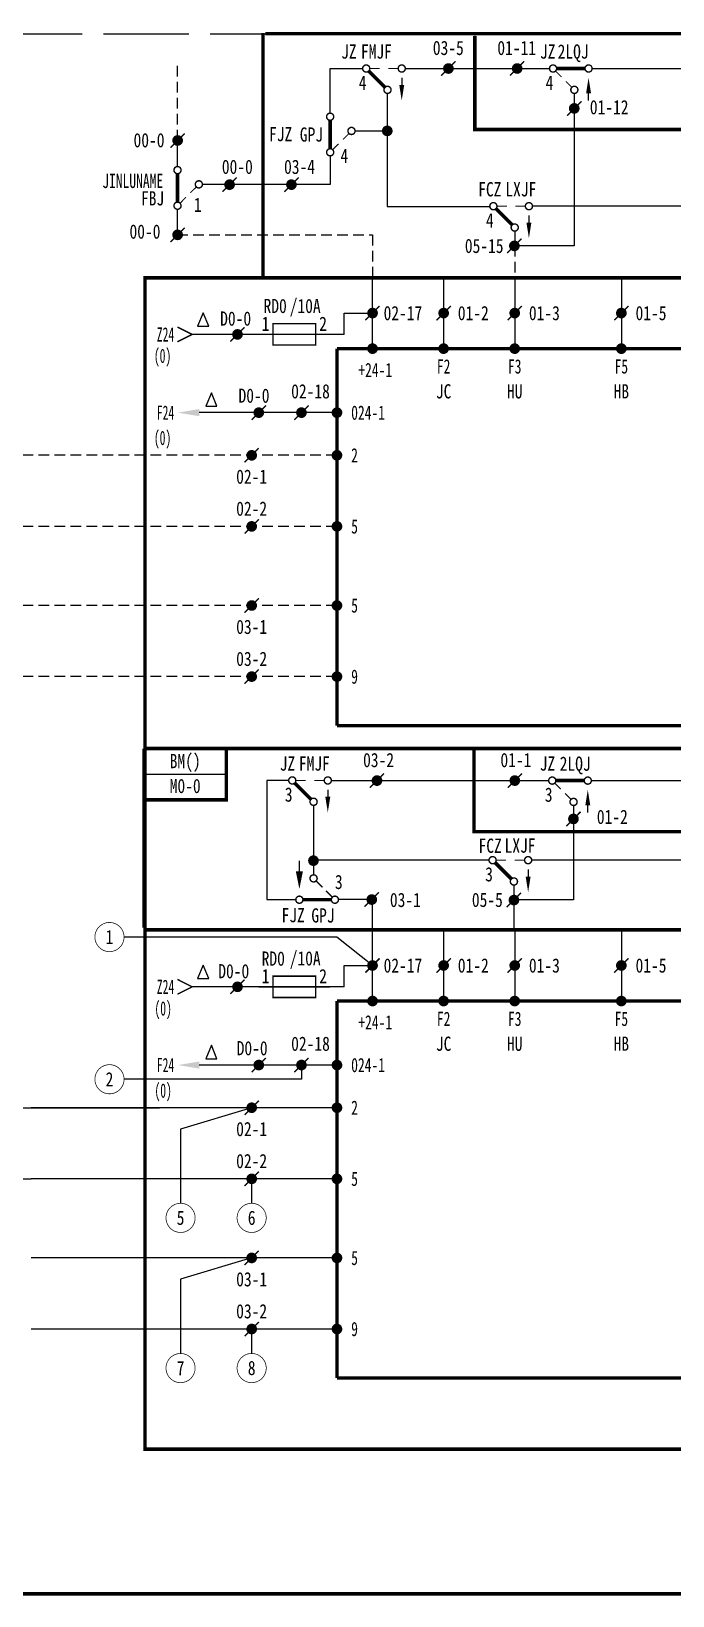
# Model space of a CAD drawing. Header units: millimetres. Extents: x 0 to 451, y -220 to 0.
# Drawn here: x 184.8 to 275, y -219.7 to 0.3 of the extents above; entities that cross this region are included whole.
import ezdxf
from ezdxf.enums import TextEntityAlignment as Align

# ---------------------------------------------------------------- set-up
doc = ezdxf.new("R2010")
doc.units = ezdxf.units.MM
doc.linetypes.add('ACAD_ISO02W100', pattern=[15, 12, -3])
doc.linetypes.add('DASHEDX2', pattern=[1.5, 1, -0.5])
for name, color, linetype in [('define', 7, 'Continuous'), ('hide', 7, 'Continuous'), ('tie', 7, 'Continuous')]:
    doc.layers.add(name, color=color, linetype=linetype)

# ---------------------------------------------------------------- blocks, each defined once
blk = doc.blocks.new('JY')
at = {"const_width": 0.75}
blk.add_lwpolyline([(0.375, 0, -1), (-0.375, 0, -1)], format="xyb", close=True, dxfattribs=at)
at = {"width": 0.7}
blk.add_attdef('Z20', text='', height=2, dxfattribs=at).set_placement((1.5, 0), align=Align.MIDDLE_LEFT)
blk = doc.blocks.new('JX')
at = {"const_width": 0.75}
blk.add_lwpolyline([(-0.375, 0, 1), (0.375, 0, 1)], format="xyb", close=True, dxfattribs=at)
at = {"width": 0.7}
blk.add_attdef('Z20', text='', height=2, dxfattribs=at).set_placement((0, -3.5), align=Align.CENTER)
blk = doc.blocks.new('D1')
at = {"const_width": 0.2}
for points in [[(0, 0.5, -1), (0, -0.5, -1), (0, 0.5)], [(5, 0.5, -1), (5, -0.5, -1), (5, 0.5)], [(3, -2.5, -1), (3, -3.5, -1), (3, -2.5)]]:
    blk.add_lwpolyline(points, format="xyb", dxfattribs=at)
for points, const_width in [([(4.5, 0), (0.5, 0)], 0.5), ([(1.25, -1.25), (0.31, -0.31)], 0.2), ([(2.68, -2.68), (1.75, -1.75)], 0.2)]:
    blk.add_lwpolyline(points, dxfattribs=dict(const_width=const_width))

msp = doc.modelspace()

# ---------------------------------------------------------------- linework, layer by layer
at = {"color": 7}
for p, q in [((247.21, -0.31), (247.21, -13.49)), ((247.21, -13.49), (377.73, -13.49)), ((279.32, -24.26), (255.32, -24.26)), ((252.82, -27.77), (252.82, -30.03)), ((232.82, -44.29), (232.82, -34.29)), ((242.82, -34.29), (242.82, -44.29)), ((252.82, -34.29), (252.82, -44.29)), ((267.82, -34.29), (267.82, -44.29)), ((228.82, -39.29), (232.82, -39.29)), ((228.82, -42.29), (228.82, -39.29)), ((228.82, -42.29), (207.45, -42.29)), ((227.82, -53.29), (208.45, -53.29)), ((227.82, -59.29), (227.82, -59.29)), ((227.82, -69.29), (227.82, -69.29)), ((227.82, -80.41), (227.82, -80.41)), ((227.82, -90.41), (227.82, -90.41)), ((224.53, -108.52), (224.53, -118.31)), ((249.21, -116.22), (224.53, -116.22)), ((279.21, -116.22), (255.21, -116.22)), ((252.71, -119.73), (252.71, -120.58)), ((252.71, -120.23), (252.71, -126.03)), ((227.82, -127.03), (197.82, -127.03)), ((232.82, -131.03), (227.82, -127.03)), ((232.82, -136.03), (232.82, -126.03)), ((242.82, -126.03), (242.82, -136.03)), ((252.82, -126.03), (252.82, -136.03)), ((267.82, -126.03), (267.82, -136.03)), ((228.82, -131.03), (232.82, -131.03)), ((228.82, -134.03), (228.82, -131.03)), ((228.82, -134.03), (207.45, -134.03)), ((227.82, -145.03), (208.45, -145.03)), ((222.82, -145.03), (222.82, -147.03)), ((222.82, -147.03), (197.82, -147.03)), ((125.35, -151.03), (184.82, -151.03)), ((227.82, -151.03), (184.82, -151.03)), ((215.82, -151.03), (205.82, -154.03)), ((227.82, -151.03), (227.82, -151.03)), ((205.82, -154.03), (205.82, -164.52)), ((135.35, -161.03), (184.82, -161.03)), ((227.82, -161.03), (184.82, -161.03)), ((215.82, -161.03), (215.82, -164.52)), ((227.82, -161.03), (227.82, -161.03)), ((227.82, -172.15), (184.82, -172.15)), ((215.82, -172.15), (205.82, -175.15)), ((227.82, -172.15), (227.82, -172.15)), ((205.82, -175.15), (205.82, -185.64)), ((227.82, -182.15), (184.82, -182.15)), ((215.82, -182.15), (215.82, -185.64)), ((227.82, -182.15), (227.82, -182.15))]:
    msp.add_line(p, q, dxfattribs=at)
at = {"linetype": 'DASHEDX2', "ltscale": 1.5}
for p, q in [((205.41, -15.01), (205.41, -4.48)), ((252.82, -29.85), (252.82, -34.07))]:
    msp.add_line(p, q, dxfattribs=at)
for p, q in [((237.43, -4.9), (257.71, -4.9)), ((263.71, -4.9), (309.33, -4.9)), ((205.34, -24.65), (205.34, -28.28)), ((200.71, -104.14), (212.24, -104.14)), ((226.95, -105.03), (257.6, -105.03)), ((263.6, -105.03), (309.22, -105.03)), ((184.82, -151.03), (202.87, -151.03))]:
    msp.add_line(p, q)
at = {"color": 7, "linetype": 'DASHEDX2', "ltscale": 1.5}
for p, q in [((227.82, -59.29), (177.59, -59.29)), ((227.82, -69.29), (177.59, -69.29)), ((227.82, -80.41), (177.59, -80.41)), ((227.82, -90.41), (177.59, -90.41))]:
    msp.add_line(p, q, dxfattribs=at)
at = {"color": 7}
for points, const_width in [([(100.9, 0), (100.9, -219.4), (450.73, -219.4)], 0.5), ([(217.41, 0.08), (217.41, -34.34)], 0.5), ([(247.21, -0.31), (247.21, -13.49), (406.01, -13.49), (406.01, -34.34)], 0.5), ([(232.28, -5.25), (234.58, -7.54)], 0.5), ([(233.83, -4.9), (232.43, -4.9)], 0.15), ([(236.43, -4.9), (235.03, -4.9)], 0.15), ([(262.71, -4.9), (258.71, -4.9)], 0.5), ([(258.56, -5.25), (259.41, -6.1)], 0.15), ([(260.01, -6.7), (260.86, -7.54)], 0.15), ([(251.72, -24.26), (250.32, -24.26)], 0.15), ([(254.32, -24.26), (252.92, -24.26)], 0.15), ([(250.17, -24.61), (252.47, -26.9)], 0.5), ([(200.71, -100.53), (200.71, -125.7)], 0.5), ([(212.25, -100.53), (212.25, -107.74), (200.72, -107.74)], 0.5), ([(247.1, -100.53), (247.1, -112.21), (377.79, -112.21), (377.79, -100.46)], 0.5), ([(221.88, -105.37), (224.17, -107.66)], 0.5), ([(223.43, -105.01), (222.03, -105.01)], 0.15), ([(226.03, -105.01), (224.63, -105.01)], 0.15), ([(262.6, -105.03), (258.6, -105.03)], 0.5), ([(258.46, -105.39), (259.3, -106.23)], 0.15), ([(259.9, -106.83), (260.75, -107.68)], 0.15), ([(222.53, -117.78), (222.53, -116.28)], 0.2), ([(250.07, -116.57), (252.36, -118.86)], 0.5), ([(251.61, -116.22), (250.21, -116.22)], 0.15), ([(254.21, -116.22), (252.81, -116.22)], 0.15), ([(200.82, -126.03), (200.82, -199.04), (426.66, -199.04), (426.66, -126.03), (200.82, -126.03)], 0.5), ([(415.82, -136.03), (227.82, -136.03)], 0.5), ([(227.82, -189.04), (227.82, -136.03)], 0.5), ([(415.82, -189.04), (227.82, -189.04)], 0.5)]:
    msp.add_lwpolyline(points, dxfattribs=dict(at, const_width=const_width))
for points, const_width in [([(232.43, -4.9, -1), (231.43, -4.9, -1)], 0.2), ([(237.43, -4.9, -1), (236.43, -4.9, -1)], 0.2), ([(258.71, -4.9, -1), (257.71, -4.9, -1)], 0.2), ([(263.71, -4.9, -1), (262.71, -4.9, -1)], 0.2), ([(235.43, -7.9, -1), (234.43, -7.9, -1)], 0.2), ([(261.71, -7.9, -1), (260.71, -7.9, -1)], 0.2), ([(234.52, -13.67, 1), (235.27, -13.67, 1)], 0.75), ([(250.32, -24.26, -1), (249.32, -24.26, -1)], 0.2), ([(255.32, -24.26, -1), (254.32, -24.26, -1)], 0.2), ([(253.32, -27.26, -1), (252.32, -27.26, -1)], 0.2), ([(222.03, -105.01, -1), (221.03, -105.01, -1)], 0.2), ([(227.03, -105.01, -1), (226.03, -105.01, -1)], 0.2), ([(258.6, -105.03, -1), (257.6, -105.03, -1)], 0.2), ([(263.6, -105.03, -1), (262.6, -105.03, -1)], 0.2), ([(225.03, -108.01, -1), (224.03, -108.01, -1)], 0.2), ([(261.6, -108.03, -1), (260.6, -108.03, -1)], 0.2), ([(224.14, -116.29, 1), (224.89, -116.29, 1)], 0.75), ([(250.21, -116.22, -1), (249.21, -116.22, -1)], 0.2), ([(255.21, -116.22, -1), (254.21, -116.22, -1)], 0.2), ([(253.21, -119.22, -1), (252.21, -119.22, -1)], 0.2), ([(193.77, -127.03, 1), (197.87, -127.03, 1)], 0.1), ([(193.77, -147.03, 1), (197.87, -147.03, 1)], 0.1), ([(203.77, -166.52, 1), (207.87, -166.52, 1)], 0.1), ([(213.77, -166.52, 1), (217.87, -166.52, 1)], 0.1), ([(203.77, -187.64, 1), (207.87, -187.64, 1)], 0.1), ([(213.77, -187.64, 1), (217.87, -187.64, 1)], 0.1)]:
    msp.add_lwpolyline(points, format="xyb", close=True, dxfattribs=dict(at, const_width=const_width))
for points, const_width in [([(242.49, -5.9), (244.49, -3.9)], 0.2), ([(252.16, -5.9), (254.16, -3.9)], 0.2), ([(260.2, -11.51), (262.2, -9.51)], 0.2), ([(226.86, -16.18), (226.86, -12.18)], 0.5), ([(204.4, -16.02), (206.4, -14.02)], 0.2), ([(228.66, -14.88), (229.51, -14.03)], 0.15), ([(227.21, -16.32), (228.06, -15.48)], 0.15), ([(205.39, -23.69), (205.39, -19.69)], 0.5), ([(207.19, -22.39), (208.04, -21.55)], 0.15), ([(211.72, -22.23), (213.72, -20.23)], 0.2), ([(220.42, -22.23), (222.42, -20.23)], 0.2), ([(205.75, -23.84), (206.59, -22.99)], 0.15), ([(204.4, -29.29), (206.4, -27.29)], 0.2), ([(251.77, -30.84), (253.77, -28.84)], 0.2), ([(231.82, -40.29), (233.82, -38.29)], 0.2), ([(241.82, -40.29), (243.82, -38.29)], 0.2), ([(251.82, -40.29), (253.82, -38.29)], 0.2), ([(266.82, -40.29), (268.82, -38.29)], 0.2), ([(205.38, -43.33), (207.45, -42.29), (205.38, -41.25)], 0.2), ([(212.82, -43.29), (214.82, -41.29)], 0.2), ([(216.82, -42.29), (226.82, -42.29)], 0.2), ([(215.82, -54.29), (217.82, -52.29)], 0.2), ([(221.82, -54.29), (223.82, -52.29)], 0.2), ([(214.82, -60.29), (216.82, -58.29)], 0.2), ([(214.82, -70.29), (216.82, -68.29)], 0.2), ([(214.82, -81.41), (216.82, -79.41)], 0.2), ([(214.82, -91.41), (216.82, -89.41)], 0.2), ([(232.45, -106.03), (234.45, -104.03)], 0.2), ([(251.84, -106.03), (253.84, -104.03)], 0.2), ([(260.08, -111.42), (262.08, -109.42)], 0.2), ([(231.71, -122.76), (233.71, -120.76)], 0.2), ([(251.71, -122.83), (253.71, -120.83)], 0.2), ([(231.82, -132.03), (233.82, -130.03)], 0.2), ([(241.82, -132.03), (243.82, -130.03)], 0.2), ([(251.82, -132.03), (253.82, -130.03)], 0.2), ([(266.82, -132.03), (268.82, -130.03)], 0.2), ([(205.38, -135.07), (207.45, -134.03), (205.38, -132.99)], 0.2), ([(212.82, -135.03), (214.82, -133.03)], 0.2), ([(216.82, -134.03), (226.82, -134.03)], 0.2), ([(215.82, -146.03), (217.82, -144.03)], 0.2), ([(221.82, -146.03), (223.82, -144.03)], 0.2), ([(214.82, -152.03), (216.82, -150.03)], 0.2), ([(214.82, -162.03), (216.82, -160.03)], 0.2), ([(214.82, -173.15), (216.82, -171.15)], 0.2), ([(214.82, -183.15), (216.82, -181.15)], 0.2)]:
    msp.add_lwpolyline(points, dxfattribs=dict(const_width=const_width))
for points, const_width in [([(243.12, -4.9, 1), (243.87, -4.9, 1)], 0.75), ([(252.79, -4.9, 1), (253.54, -4.9, 1)], 0.75), ([(260.82, -10.51, 1), (261.57, -10.51, 1)], 0.75), ([(227.36, -11.68, -1), (226.36, -11.68, -1)], 0.2), ([(230.36, -13.68, -1), (229.36, -13.68, -1)], 0.2), ([(205.03, -15.02, 1), (205.78, -15.02, 1)], 0.75), ([(227.36, -16.68, -1), (226.36, -16.68, -1)], 0.2), ([(205.89, -19.19, -1), (204.89, -19.19, -1)], 0.2), ([(208.89, -21.19, -1), (207.89, -21.19, -1)], 0.2), ([(212.34, -21.23, 1), (213.09, -21.23, 1)], 0.75), ([(221.04, -21.23, 1), (221.79, -21.23, 1)], 0.75), ([(205.89, -24.19, -1), (204.89, -24.19, -1)], 0.2), ([(205.03, -28.29, 1), (205.78, -28.29, 1)], 0.75), ([(252.4, -29.84, 1), (253.15, -29.84, 1)], 0.75), ([(232.45, -39.29, 1), (233.2, -39.29, 1)], 0.75), ([(242.45, -39.29, 1), (243.2, -39.29, 1)], 0.75), ([(252.45, -39.29, 1), (253.2, -39.29, 1)], 0.75), ([(267.45, -39.29, 1), (268.2, -39.29, 1)], 0.75), ([(213.45, -42.29, 1), (214.2, -42.29, 1)], 0.75), ([(216.45, -53.29, 1), (217.2, -53.29, 1)], 0.75), ([(222.45, -53.29, 1), (223.2, -53.29, 1)], 0.75), ([(215.45, -59.29, 1), (216.2, -59.29, 1)], 0.75), ([(215.45, -69.29, 1), (216.2, -69.29, 1)], 0.75), ([(215.45, -80.41, 1), (216.2, -80.41, 1)], 0.75), ([(215.45, -90.41, 1), (216.2, -90.41, 1)], 0.75), ([(233.07, -105.03, 1), (233.82, -105.03, 1)], 0.75), ([(252.46, -105.03, 1), (253.21, -105.03, 1)], 0.75), ([(260.71, -110.42, 1), (261.46, -110.42, 1)], 0.75), ([(232.34, -121.76, 1), (233.09, -121.76, 1)], 0.75), ([(252.34, -121.83, 1), (253.09, -121.83, 1)], 0.75), ([(232.45, -131.03, 1), (233.2, -131.03, 1)], 0.75), ([(242.45, -131.03, 1), (243.2, -131.03, 1)], 0.75), ([(252.45, -131.03, 1), (253.2, -131.03, 1)], 0.75), ([(267.45, -131.03, 1), (268.2, -131.03, 1)], 0.75), ([(213.45, -134.03, 1), (214.2, -134.03, 1)], 0.75), ([(216.45, -145.03, 1), (217.2, -145.03, 1)], 0.75), ([(222.45, -145.03, 1), (223.2, -145.03, 1)], 0.75), ([(215.45, -151.03, 1), (216.2, -151.03, 1)], 0.75), ([(215.45, -161.03, 1), (216.2, -161.03, 1)], 0.75), ([(215.45, -172.15, 1), (216.2, -172.15, 1)], 0.75), ([(215.45, -182.15, 1), (216.2, -182.15, 1)], 0.75)]:
    msp.add_lwpolyline(points, format="xyb", close=True, dxfattribs=dict(const_width=const_width))
for points in [[(226.86, -11.18), (226.86, -4.92), (231.43, -4.92)], [(234.9, -8.45), (234.9, -24.28), (249.29, -24.28)], [(261.2, -8.4), (261.2, -29.84), (252.77, -29.84)], [(205.41, -18.69), (205.41, -15.01)], [(230.38, -13.67), (234.9, -13.67)], [(226.85, -17.2), (226.85, -21.23), (208.88, -21.23)], [(221.01, -105.03), (217.97, -105.03), (217.97, -121.73), (222.07, -121.73)], [(261.08, -108.56), (261.08, -121.8), (252.82, -121.8)], [(232.82, -126.03), (232.82, -121.74), (228.11, -121.74)]]:
    msp.add_lwpolyline(points)
for points in [[(236.93, -6.2), (236.93, -7.2)], [(263.21, -9.4), (263.21, -8.4)], [(254.82, -25.56), (254.82, -26.56)], [(226.53, -106.31), (226.53, -107.31)], [(263.1, -109.53), (263.1, -108.53)], [(254.71, -117.52), (254.71, -118.52)]]:
    msp.add_lwpolyline(points, dxfattribs=at)
for points in [[(263.21, -6.2, 0, 0.7, 0), (263.21, -8.4, 0.7, 0.7, 0)], [(236.93, -9.4, 0, 0.7, 0), (236.93, -7.2, 0.7, 0.7, 0)], [(254.82, -28.76, 0, 0.7, 0), (254.82, -26.56, 0.7, 0.7, 0)], [(226.53, -109.51, 0, 0.7, 0), (226.53, -107.31, 0.7, 0.7, 0)], [(263.1, -106.33, 0, 0.7, 0), (263.1, -108.53, 0.7, 0.7, 0)], [(254.71, -120.72, 0, 0.7, 0), (254.71, -118.52, 0.7, 0.7, 0)]]:
    msp.add_lwpolyline(points, format="xyseb", dxfattribs=at)
for points in [[(228.86, -9.48, 0, 0, 0), (228.86, -10.48, 0.8, 0, 0), (228.86, -12.68, 0, 0, 0)], [(207.39, -20.19, 0, 0, 0), (207.39, -19.19, 0.8, 0, 0), (207.39, -16.99, 0, 0, 0)]]:
    msp.add_lwpolyline(points, format="xyseb")
at = {"linetype": 'DASHEDX2', "ltscale": 1.5}
msp.add_lwpolyline([(205.34, -28.28), (232.82, -28.28), (232.82, -34.16)], dxfattribs=at)
at = {"color": 7, "const_width": 0.5}
msp.add_lwpolyline([(200.82, -100.53), (426.66, -100.53), (426.66, -34.34), (200.82, -34.34)], close=True, dxfattribs=at)
at = {"const_width": 0.2}
for points in [[(221.82, -40.79), (218.82, -40.79), (218.82, -43.79), (224.82, -43.79), (224.82, -40.79)], [(221.82, -132.53), (218.82, -132.53), (218.82, -135.53), (224.82, -135.53), (224.82, -132.53)]]:
    msp.add_lwpolyline(points, close=True, dxfattribs=at)
at = {"color": 7, "linetype": 'DASHEDX2', "ltscale": 1.5, "const_width": 0.5}
for points in [[(415.82, -44.29), (227.82, -44.29)], [(227.82, -97.31), (227.82, -44.29)], [(415.82, -97.31), (227.82, -97.31)]]:
    msp.add_lwpolyline(points, dxfattribs=at)
for points in [[(208.45, -52.79), (208.45, -53.79), (205.45, -53.29)], [(208.45, -144.53), (208.45, -145.53), (205.45, -145.03)]]:
    msp.add_solid(points)
at = {"color": 7}
msp.add_solid([(223.03, -117.78), (222.03, -117.78), (222.53, -120.28)], dxfattribs=at)
at = {"layer": 'define'}
for p, q in [((209, -39.24), (208.21, -41.15)), ((209.79, -41.15), (209, -39.24)), ((208.21, -41.15), (209.79, -41.15)), ((210.15, -50.49), (209.36, -52.4)), ((210.94, -52.4), (210.15, -50.49)), ((209.36, -52.4), (210.94, -52.4)), ((209, -130.97), (208.21, -132.88)), ((209.79, -132.88), (209, -130.97)), ((208.21, -132.88), (209.79, -132.88)), ((210.15, -142.23), (209.36, -144.14)), ((210.94, -144.14), (210.15, -142.23)), ((209.36, -144.14), (210.94, -144.14))]:
    msp.add_line(p, q, dxfattribs=at)
at = {"layer": 'define', "const_width": 0.5}
for points in [[(217.72, 0), (450.73, 0), (450.73, -100.53)], [(200.82, -100.53), (200.82, -126.03), (450.73, -126.03), (450.73, -100.53), (200.82, -100.53)]]:
    msp.add_lwpolyline(points, dxfattribs=at)
at = {"layer": 'hide', "linetype": 'ACAD_ISO02W100'}
msp.add_lwpolyline([(0, 0), (450.73, 0), (450.73, -219.4), (0, -219.4)], close=True, dxfattribs=at)

# ---------------------------------------------------------------- block references
at = {"color": 7}
ref = msp.add_blockref('JY', (232.82, -44.29), dxfattribs=at)
ref.add_attrib('Z20', '+24-1', dxfattribs={"height": 2, "width": 0.7}).set_placement((230.82, -47.29), align=Align.MIDDLE_LEFT)
for p, values in [((242.82, -44.29), {'Z20': 'F2'}), ((252.82, -44.29), {'Z20': 'F3'}), ((267.82, -44.29), {'Z20': 'F5'}), ((242.82, -136.03), {'Z20': 'F2'}), ((252.82, -136.03), {'Z20': 'F3'}), ((267.82, -136.03), {'Z20': 'F5'})]:
    msp.add_blockref('JX', p, dxfattribs=at).add_auto_attribs(values)
ref = msp.add_blockref('JY', (227.82, -53.29), dxfattribs=dict(at, xscale=-1))
ref.add_attrib('Z20', '024-1', dxfattribs={"height": 2, "width": 0.7}).set_placement((229.82, -53.29), align=Align.MIDDLE_LEFT)
ref = msp.add_blockref('JY', (227.82, -59.29), dxfattribs=dict(at, xscale=-1))
ref.add_attrib('Z20', '2', dxfattribs={"height": 2, "width": 0.7}).set_placement((229.82, -59.29), align=Align.MIDDLE_LEFT)
ref = msp.add_blockref('JY', (227.82, -69.29), dxfattribs=dict(at, xscale=-1))
ref.add_attrib('Z20', '5', dxfattribs={"height": 2, "width": 0.7}).set_placement((229.82, -69.29), align=Align.MIDDLE_LEFT)
ref = msp.add_blockref('JY', (227.82, -80.41), dxfattribs=dict(at, xscale=-1))
ref.add_attrib('Z20', '5', dxfattribs={"height": 2, "width": 0.7}).set_placement((229.82, -80.41), align=Align.MIDDLE_LEFT)
ref = msp.add_blockref('JY', (227.82, -90.41), dxfattribs=dict(at, xscale=-1))
ref.add_attrib('Z20', '9', dxfattribs={"height": 2, "width": 0.7}).set_placement((229.82, -90.41), align=Align.MIDDLE_LEFT)
at = {"color": 7, "rotation": 180}
msp.add_blockref('D1', (227.53, -121.78), dxfattribs=at)
at = {"color": 7}
ref = msp.add_blockref('JY', (232.82, -136.03), dxfattribs=at)
ref.add_attrib('Z20', '+24-1', dxfattribs={"height": 2, "width": 0.7}).set_placement((230.82, -139.03), align=Align.MIDDLE_LEFT)
ref = msp.add_blockref('JY', (227.82, -145.03), dxfattribs=dict(at, xscale=-1))
ref.add_attrib('Z20', '024-1', dxfattribs={"height": 2, "width": 0.7}).set_placement((229.82, -145.03), align=Align.MIDDLE_LEFT)
ref = msp.add_blockref('JY', (227.82, -151.03), dxfattribs=dict(at, xscale=-1))
ref.add_attrib('Z20', '2', dxfattribs={"height": 2, "width": 0.7}).set_placement((229.82, -151.03), align=Align.MIDDLE_LEFT)
ref = msp.add_blockref('JY', (227.82, -161.03), dxfattribs=dict(at, xscale=-1))
ref.add_attrib('Z20', '5', dxfattribs={"height": 2, "width": 0.7}).set_placement((229.82, -161.03), align=Align.MIDDLE_LEFT)
ref = msp.add_blockref('JY', (227.82, -172.15), dxfattribs=dict(at, xscale=-1))
ref.add_attrib('Z20', '5', dxfattribs={"height": 2, "width": 0.7}).set_placement((229.82, -172.15), align=Align.MIDDLE_LEFT)
ref = msp.add_blockref('JY', (227.82, -182.15), dxfattribs=dict(at, xscale=-1))
ref.add_attrib('Z20', '9', dxfattribs={"height": 2, "width": 0.7}).set_placement((229.82, -182.15), align=Align.MIDDLE_LEFT)

# ---------------------------------------------------------------- texts
at = {"color": 4, "width": 0.8}
for s, p in [('JZ', (230.58, -3.51)), ('JZ', (258.55, -3.51)), ('FJZ', (221.53, -15.12)), ('FCZ', (250.95, -22.88)), ('RD0', (220.76, -39.29))]:
    msp.add_text(s, height=2, dxfattribs=at).set_placement(p, align=Align.RIGHT)
at = {"color": 7, "width": 0.8}
for s, p in [('FMJF', (231.19, -3.51)), ('2LQJ', (258.86, -3.51)), ('LXJF', (251.5, -22.88)), ('1', (207.7, -25.07)), ('02-17', (234.38, -40.29)), ('01-2', (244.82, -40.29)), ('01-3', (254.82, -40.29)), ('01-5', (269.82, -40.29)), ('2', (225.32, -41.79)), ('FMJF', (222.46, -103.63)), ('2LQJ', (259.15, -103.65)), ('LXJF', (251.4, -115.17)), ('3', (227.53, -120.28)), ('2', (225.32, -133.53))]:
    msp.add_text(s, height=2, dxfattribs=at).set_placement(p)
for s, p in [('03-5', (243.48, -3)), ('01-11', (253.1, -3)), ('FBJ', (201.88, -24.15)), ('/10A', (223.35, -39.29)), ('JC', (242.82, -51.29)), ('HU', (252.82, -51.29)), ('HB', (267.82, -51.29)), ('02-1', (215.82, -63.29)), ('02-2', (215.82, -67.79)), ('03-1', (215.82, -84.41)), ('03-2', (215.82, -88.91)), ('GPJ', (225.85, -124.99)), ('/10A', (223.35, -131.03)), ('JC', (242.82, -143.03)), ('HU', (252.82, -143.03)), ('HB', (267.82, -143.03))]:
    msp.add_text(s, height=2, dxfattribs=at).set_placement(p, align=Align.CENTER)
for s, p in [('4', (231.43, -6.9)), ('4', (257.71, -6.9)), ('4', (249.32, -26.26)), ('3', (221.03, -107.01)), ('3', (257.6, -107.03)), ('3', (249.21, -118.22)), ('1', (195.82, -127.03)), ('2', (195.82, -147.03)), ('5', (205.82, -166.52)), ('6', (215.82, -166.52)), ('7', (205.82, -187.64)), ('8', (215.82, -187.64))]:
    msp.add_text(s, height=2, dxfattribs=at).set_placement(p, align=Align.MIDDLE)
for s, p in [('01-12', (268.83, -10.34)), ('03-4', (224.73, -18.72)), ('05-15', (251.25, -29.84)), ('02-18', (226.82, -50.29)), ('02-18', (226.82, -142.03))]:
    msp.add_text(s, height=2, dxfattribs=at).set_placement(p, align=Align.MIDDLE_RIGHT)
at = {"width": 0.8}
msp.add_text('GPJ', height=2, dxfattribs=at).set_placement((225.86, -14.18), align=Align.MIDDLE_RIGHT)
at = {"color": 4, "width": 0.8}
for p in [(203.56, -14.98), (215.98, -18.72), (202.99, -27.83)]:
    msp.add_text('00-0', height=2, dxfattribs=at).set_placement(p, align=Align.MIDDLE_RIGHT)
at = {"width": 0.8}
msp.add_text('4', height=2, dxfattribs=at).set_placement((228.86, -17.18), align=Align.MIDDLE)
at = {"color": 4, "width": 0.7}
msp.add_text('JINLUNAME', height=2, dxfattribs=at).set_placement((199.09, -20.72), align=Align.MIDDLE)
at = {"color": 4}
for s, width, p in [('D0-0', 0.8, (213.57, -41.06)), ('(0)', 0.6, (203.29, -46.3)), ('D0-0', 0.8, (216.15, -51.9)), ('(0)', 0.6, (203.29, -57.84))]:
    msp.add_text(s, height=2, dxfattribs=dict(at, width=width)).set_placement(p, align=Align.CENTER)
at = {"color": 7}
for s, width, p in [('Z24', 0.6, (204.93, -43.29)), ('1', 0.8, (218.32, -41.79)), ('F24', 0.6, (204.93, -54.29)), ('1', 0.8, (218.32, -133.53)), ('Z24', 0.6, (204.93, -135.03)), ('F24', 0.6, (204.93, -146.03))]:
    msp.add_text(s, height=2, dxfattribs=dict(at, width=width)).set_placement(p, align=Align.RIGHT)
at = {"color": 3, "width": 0.8}
msp.add_text('BM()', height=2, dxfattribs=at).set_placement((206.47, -102.44), align=Align.MIDDLE)
for s, p in [('JZ', (221.94, -103.63)), ('JZ', (258.51, -103.63)), ('FCZ', (251, -115.19)), ('FJZ', (223.29, -124.95)), ('RD0', (220.49, -131.06))]:
    msp.add_text(s, height=2, dxfattribs=at).set_placement(p, align=Align.RIGHT)
at = {"color": 5, "width": 0.8}
msp.add_text('M0-0', height=2, dxfattribs=at).set_placement((206.47, -105.8), align=Align.MIDDLE)
at = {"color": 3}
for s, width, p in [('D0-0', 0.8, (213.3, -132.83)), ('(0)', 0.6, (203.37, -138.07)), ('D0-0', 0.8, (215.89, -143.66)), ('(0)', 0.6, (203.37, -149.61))]:
    msp.add_text(s, height=2, dxfattribs=dict(at, width=width)).set_placement(p, align=Align.CENTER)
at = {"color": 3, "width": 0.8}
for s, p in [('01-2', (244.82, -132.03)), ('01-5', (269.82, -132.03))]:
    msp.add_text(s, height=2, dxfattribs=at).set_placement(p)
at = {"layer": 'tie', "color": 3, "width": 0.8}
for s, p in [('03-2', (233.67, -103.14)), ('01-1', (252.99, -103.14)), ('02-1', (215.82, -155.03)), ('02-2', (215.82, -159.53)), ('03-1', (215.82, -176.15)), ('03-2', (215.82, -180.65))]:
    msp.add_text(s, height=2, dxfattribs=at).set_placement(p, align=Align.CENTER)
for s, p in [('01-2', (268.73, -110.13)), ('03-1', (239.62, -121.81)), ('05-5', (251.15, -121.8))]:
    msp.add_text(s, height=2, dxfattribs=at).set_placement(p, align=Align.MIDDLE_RIGHT)
for s, p in [('02-17', (234.38, -132.03)), ('01-3', (254.82, -132.03))]:
    msp.add_text(s, height=2, dxfattribs=at).set_placement(p)

doc.saveas('drawing.dxf')
